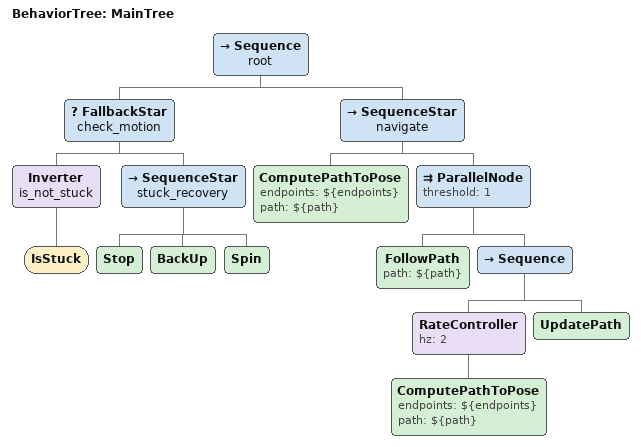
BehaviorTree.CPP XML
<root main_tree_to_execute="MainTree">
  <BehaviorTree ID="MainTree">
    <Sequence name="root">
      <FallbackStar name="check_motion">
        <Inverter name="is_not_stuck">
          <IsStuck/>
        </Inverter>
        <SequenceStar name="stuck_recovery">
          <Stop/>
          <BackUp/>
          <Spin/>
        </SequenceStar>
      </FallbackStar>
      <SequenceStar name="navigate">
        <ComputePathToPose endpoints="${endpoints}" path="${path}"/>
        <ParallelNode threshold="1">
          <FollowPath path="${path}"/>
          <Sequence>
            <RateController hz="2">
              <ComputePathToPose endpoints="${endpoints}" path="${path}"/>
            </RateController>
            <UpdatePath/>
          </Sequence>
        </ParallelNode>
      </SequenceStar>
    </Sequence>
  </BehaviorTree>
</root>
